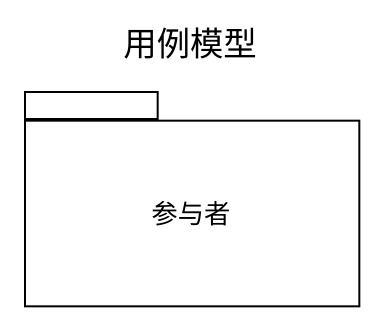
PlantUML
@startuml
title 用例模型
package 参与者 {
}
@enduml
